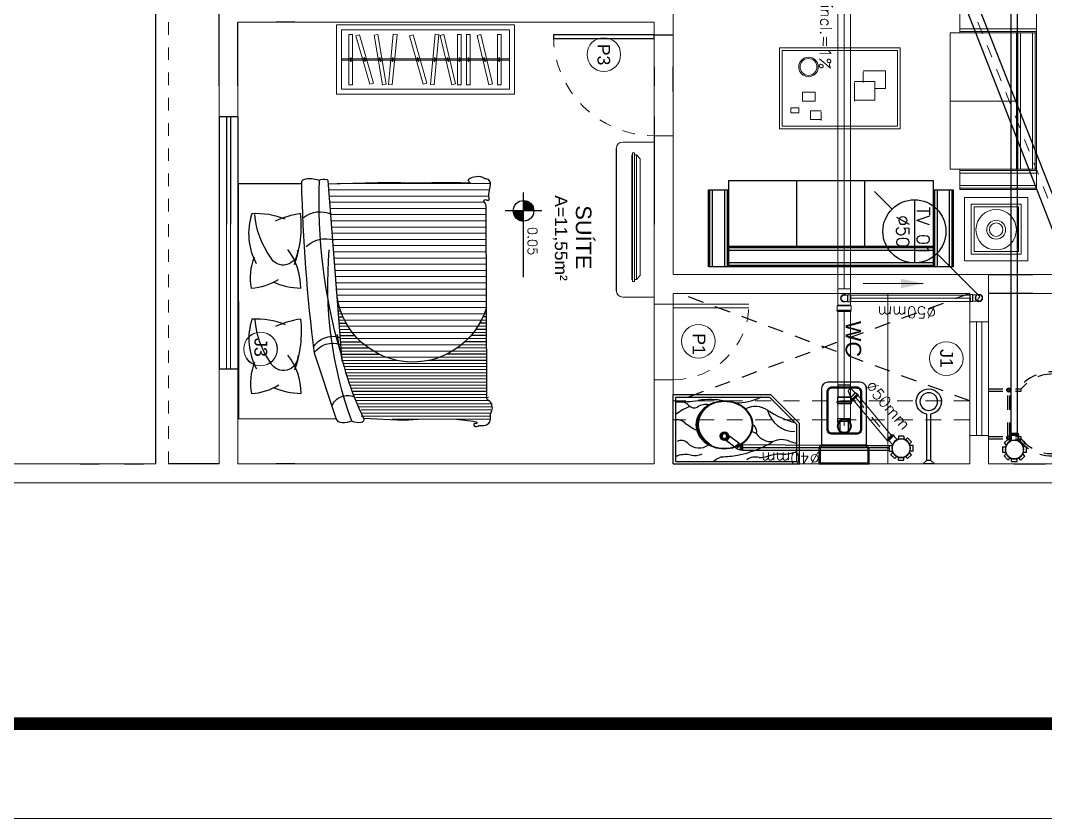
# Model space of a CAD drawing. Header units: millimetres. Extents: x 1345 to 2117, y 1214 to 1365.
# Drawn here: x 1943.8 to 1951.92, y 1251.49 to 1257.81 of the extents above; entities that cross this region are included whole.
import ezdxf
from ezdxf.enums import TextEntityAlignment as Align

# ---------------------------------------------------------------- set-up
doc = ezdxf.new("R2010")
doc.units = ezdxf.units.MM
doc.header["$LTSCALE"] = 0.5
doc.linetypes.add('HIDDEN', pattern=[0.375, 0.25, -0.125])
doc.linetypes.add('HIDDEN2', pattern=[0.1875, 0.125, -0.0625])
for name, color, linetype in [('02', 2, 'Continuous'), ('08', 8, 'Continuous'), ('ARCO', 7, 'HIDDEN2'), ('CONEXAO_ESGOTO', 7, 'Continuous'), ('DETALHE_CONEXAO_EG', 3, 'Continuous'), ('DIVERSOS', 4, 'Continuous'), ('ESQUADRIA', 3, 'Continuous'), ('ESQUADRIAS', 3, 'Continuous'), ('MOBIL-I', 251, 'Continuous'), ('parede', 2, 'Continuous'), ('PISO', 8, 'Continuous'), ('PORTAS', 3, 'Continuous'), ('proj', 8, 'HIDDEN'), ('TEXTO2', 3, 'Continuous'), ('TUBULAÇÃO_ESGOTO', 6, 'Continuous'), ('TXT_0', 7, 'Continuous'), ('TXT_1', 3, 'Continuous')]:
    doc.layers.add(name, color=color, linetype=linetype)
doc.styles.add('ADITIVOCAD', font='ROMANS.shx')
doc.styles.add('ROMANS', font='romans', dxfattribs={"height": 0.1})
doc.styles.add('SANSSERIF', font='sas_____.pfb', dxfattribs={"height": 1})
doc.styles.get("Standard").update_dxf_attribs({"font": 'arial.ttf'})

# ---------------------------------------------------------------- blocks, each defined once
blk = doc.blocks.new('ADC_PE_AB1')
blk.add_lwpolyline([(0, -0.03), (1, -0.03), (1, 0), (0, 0)], close=True)
at = {"flags": 8}
blk.add_attdef('$PORTA', text='', height=0.09, dxfattribs=at).set_placement((0.5, -0.1569), align=Align.MIDDLE)
blk = doc.blocks.new('ADC_CHUVEIRO')
for p, q in [((0, 0.045), (0, -0.045)), ((0.03, 0.015), (0, 0.045)), ((0.395, 0.015), (0.03, 0.015)), ((0.03, -0.015), (0.03, 0.015)), ((0, -0.045), (0.03, -0.015)), ((0.03, -0.015), (0.3953, -0.015))]:
    blk.add_line(p, q)
blk.add_circle((0.494, 0.0009), 0.07)
blk.add_arc((0.494, 0.0009), 0.1, 189.14559, 171.89103)
blk = doc.blocks.new('ADC_VASO_02')
blk.add_lwpolyline([(-0.175, 0.15), (-0.175, 0.6, -0.414214), (-0.125, 0.65), (0.125, 0.65, -0.414214), (0.175, 0.6), (0.175, 0.1496)], format="xyb")
for points in [[(0.1388, 0.2754, -0.414214), (0.0988, 0.2354), (-0.0948, 0.2354, -0.414214), (-0.1348, 0.2754), (-0.1348, 0.5704, -0.414214), (-0.0948, 0.6104), (0.0988, 0.6104, -0.414214), (0.1388, 0.5704)], [(0.1303, 0.2754, -0.414214), (0.0988, 0.2439), (-0.0948, 0.2439, -0.414214), (-0.1263, 0.2754), (-0.1263, 0.5704, -0.414214), (-0.0948, 0.6019), (0.0988, 0.6019, -0.414214), (0.1303, 0.5704)], [(-0.17, 0.15, 0.414214), (-0.2, 0.12), (-0.2, 0), (0.2, 0), (0.2, 0.12, 0.414214), (0.17, 0.15)], [(-0.17, 0.14, 0.414214), (-0.19, 0.12), (-0.19, 0.01), (0.19, 0.01), (0.19, 0.12, 0.414214), (0.17, 0.14)]]:
    blk.add_lwpolyline(points, format="xyb", close=True)
blk.add_lwpolyline([(0.0363, 0.2439), (0.0363, 0.3375), (-0.0344, 0.3375), (-0.0344, 0.2439)])
blk.add_arc((0.0009, 0.3215), 0.0388, 24.39508, 155.60492)
blk = doc.blocks.new('ADC_LAV_05')
for p, q in [((0, 0), (0, 0.55)), ((0, 0.55), (0.7704, 0.55)), ((0.02, 0.53), (0.7621, 0.53)), ((0.02, 0.02), (0.02, 0.53)), ((0.7621, 0.53), (0.98, 0.3123)), ((0.7704, 0.55), (1, 0.3206)), ((0.98, 0.02), (0.98, 0.3123)), ((1, 0), (1, 0.3206)), ((0, 0), (1, 0)), ((0.02, 0.02), (0.98, 0.02))]:
    blk.add_line(p, q)
for points in [[(0.4062, 0.1206, 0.083485), (0.4944, 0.1354, 0.090959), (0.566, 0.1759, 0.104004), (0.6157, 0.239, 0.115577), (0.6322, 0.3095, 0.115577), (0.6157, 0.38, 0.104004), (0.566, 0.443, 0.090959), (0.4944, 0.4835, 0.083485), (0.4062, 0.4983, 0.083485), (0.3179, 0.4835, 0.090959), (0.2463, 0.443, 0.104004), (0.1966, 0.38, 0.115577), (0.1801, 0.3095, 0.115577), (0.1966, 0.239, 0.104004), (0.2463, 0.1759, 0.090959), (0.3179, 0.1354, 0.083485)], [(0.4062, 0.1248, 0.083485), (0.493, 0.1394, 0.090959), (0.5633, 0.1791, 0.104004), (0.6119, 0.2408, 0.115577), (0.628, 0.3095, 0.115577), (0.6119, 0.3781, 0.104004), (0.5633, 0.4398, 0.090959), (0.493, 0.4795, 0.083485), (0.4062, 0.4941, 0.083485), (0.3193, 0.4795, 0.090959), (0.249, 0.4398, 0.104004), (0.2004, 0.3781, 0.115577), (0.1843, 0.3095, 0.115577), (0.2004, 0.2408, 0.104004), (0.249, 0.1791, 0.090959), (0.3193, 0.1394, 0.083485)]]:
    blk.add_lwpolyline(points, format="xyb", close=True)
for radius in [0.0339, 0.025]:
    blk.add_circle((0.4055, 0.2206), radius)
for centre, radius, start, end in [((0.0559, 1.3962), 0.9039, 267.72288, 278.96381), ((0.0552, 0.402), 0.0926, 41.34869, 101.81412), ((0.2875, -0.0718), 0.5823, 78.24015, 98.96381), ((0.4995, 0.9177), 0.4342, 269.32471, 295.89026), ((0.76, 0.3809), 0.1624, 113.36407, 115.89026), ((0.2201, 0.1636), 0.3026, 106.32429, 131.37916), ((0.1665, 0.4999), 0.0556, 221.34869, 297.43179), ((0.2605, 0.3465), 0.1245, 78.9955, 123.33328), ((0.6508, 0.2793), 0.1756, 56.19075, 116.29023), ((1.1381, 1.007), 0.7001, 236.19075, 255.53687), ((0.9639, 0.4778), 0.2217, 193.7216, 269.97147), ((0.0206, 0.2349), 0.1168, 49.93431, 90.27245), ((0.3586, 0.6369), 0.4085, 229.93431, 244.08525), ((0.6184, 0.1896), 0.0639, 49.26609, 86.83356), ((0.5983, 0.255), 0.0641, 344.58687, 58.11348), ((0.0641, 0.1144), 0.0713, 44.77019, 118.18426), ((0.2056, 0.2549), 0.1281, 224.77019, 306.35818), ((0.363, 0.8774), 0.8206, 280.19218, 301.41073), ((0.7799, 0.3241), 0.1475, 215.71748, 274.18945), ((0.8604, 0.032), 0.1609, 66.12599, 115.66265), ((0.9822, 0.3072), 0.1401, 246.12599, 269.11126), ((0.8722, 0.3475), 0.2696, 267.88345, 293.56148), ((-0.0155, 0.2328), 0.1744, 281.74996, 286.38434), ((0.0957, -0.1456), 0.22, 78.10287, 106.38434), ((0.1688, 0.2014), 0.1346, 258.10287, 296.19936), ((0.4585, -0.1421), 0.2131, 111.00148, 130.47295), ((0.3613, 0.8866), 0.83, 271.43209, 280.19218), ((0.6495, -0.0622), 0.1173, 74.30788, 124.9939), ((0.688, 0.2406), 0.19, 267.94741, 289.2677), ((0.8511, -0.2259), 0.3042, 87.88345, 109.2677)]:
    blk.add_arc(centre, radius, start, end)
for points in [[(0.2049, 0.3949), (0.2213, 0.3828), (0.2176, 0.4133), (0.2336, 0.4041)], [(0.2176, 0.4133), (0.2336, 0.4041), (0.231, 0.4287), (0.2403, 0.4137)], [(0.231, 0.4287), (0.2403, 0.4137), (0.2433, 0.4404), (0.2513, 0.4271)], [(0.2433, 0.4404), (0.2513, 0.4271), (0.2584, 0.4524), (0.2647, 0.4406)], [(0.2584, 0.4524), (0.2647, 0.4406), (0.2777, 0.465), (0.2797, 0.4531)], [(0.2777, 0.465), (0.2797, 0.4531), (0.2886, 0.471), (0.2899, 0.4611)], [(0.2886, 0.471), (0.2899, 0.4611), (0.3035, 0.4779), (0.2965, 0.4664)], [(0.3035, 0.4779), (0.2965, 0.4664), (0.3178, 0.4833), (0.3049, 0.4731)], [(0.1808, 0.324), (0.205, 0.3144), (0.1821, 0.3345), (0.2054, 0.3236)], [(0.1821, 0.3345), (0.2054, 0.3236), (0.1859, 0.352), (0.2075, 0.3406)], [(0.1859, 0.352), (0.2075, 0.3406), (0.19, 0.3646), (0.2108, 0.3551)], [(0.19, 0.3646), (0.2108, 0.3551), (0.1966, 0.38), (0.2152, 0.3688)], [(0.1966, 0.38), (0.2152, 0.3688), (0.2049, 0.3949), (0.2213, 0.3828)], [(0.1801, 0.311), (0.2052, 0.3059), (0.1808, 0.324), (0.205, 0.3144)], [(0.1806, 0.2975), (0.2057, 0.2976), (0.1801, 0.311), (0.2052, 0.3059)], [(0.1813, 0.2898), (0.2072, 0.2867), (0.1806, 0.2975), (0.2057, 0.2976)], [(0.1847, 0.2717), (0.2109, 0.2698), (0.1816, 0.2882), (0.2076, 0.2844)], [(0.1894, 0.2561), (0.2133, 0.2622), (0.1847, 0.2717), (0.2109, 0.2698)], [(0.1979, 0.2364), (0.216, 0.2547), (0.1894, 0.2561), (0.2133, 0.2622)], [(0.2064, 0.2215), (0.2209, 0.2436), (0.1979, 0.2364), (0.216, 0.2547)], [(0.2176, 0.2056), (0.222, 0.2413), (0.2064, 0.2215), (0.2209, 0.2436)], [(0.2303, 0.1909), (0.2314, 0.2247), (0.2176, 0.2056), (0.222, 0.2413)], [(0.2433, 0.1785), (0.2403, 0.2118), (0.2303, 0.1909), (0.2314, 0.2247)], [(0.2571, 0.1674), (0.2482, 0.202), (0.2433, 0.1785), (0.2403, 0.2118)], [(0.2632, 0.1631), (0.2567, 0.1927), (0.2571, 0.1674), (0.2482, 0.202)], [(0.2742, 0.156), (0.2627, 0.1868), (0.2632, 0.1631), (0.2567, 0.1927)], [(0.2851, 0.1498), (0.2729, 0.1778), (0.2742, 0.156), (0.2627, 0.1868)], [(0.2956, 0.1445), (0.2839, 0.1687), (0.2851, 0.1498), (0.2729, 0.1778)], [(0.3256, 0.1339), (0.2928, 0.1613), (0.2956, 0.1445), (0.2839, 0.1687)], [(0.2966, 0.144), (0.3256, 0.1339), (0.2964, 0.1441), (0.3254, 0.133)], [(0.2964, 0.1441), (0.3254, 0.133), (0.3256, 0.1339), (0.3279, 0.1322)]]:
    blk.add_solid(points)
blk = doc.blocks.new('ADC_G_ROUPA1')
at = {"lineweight": -2}
for p, q in [((2, 0.55), (0.5884, 0.55)), ((1.96, 0.51), (0.6284, 0.51)), ((1.96, 0.04), (1.96, 0.51)), ((2, 0), (2, 0.55)), ((0.6858, 0.475), (0.6858, 0.075)), ((0.6858, 0.475), (0.7158, 0.475)), ((0.7158, 0.475), (0.7158, 0.075)), ((0.7427, 0.4641), (0.7715, 0.4722)), ((0.7427, 0.4641), (0.8514, 0.0791)), ((0.7715, 0.4722), (0.8803, 0.0873)), ((0.8867, 0.4694), (0.9163, 0.4743)), ((0.8867, 0.4694), (0.9528, 0.0749)), ((0.9163, 0.4743), (0.9824, 0.0798)), ((1.0382, 0.4753), (1.0009, 0.077)), ((1.068, 0.4725), (1.0308, 0.0742)), ((1.0382, 0.4753), (1.068, 0.4725)), ((1.1662, 0.4641), (1.195, 0.4722)), ((1.1662, 0.4641), (1.2749, 0.0791)), ((1.195, 0.4722), (1.3038, 0.0873)), ((1.3701, 0.4753), (1.3328, 0.077)), ((1.3999, 0.4725), (1.3627, 0.0742)), ((1.3701, 0.4753), (1.3999, 0.4725)), ((1.4107, 0.4656), (1.4399, 0.4725)), ((1.4107, 0.4656), (1.5025, 0.0763)), ((1.4399, 0.4725), (1.5317, 0.0832)), ((1.5477, 0.475), (1.5477, 0.075)), ((1.5477, 0.475), (1.5777, 0.475)), ((1.5777, 0.475), (1.5777, 0.075)), ((1.619, 0.475), (1.619, 0.075)), ((1.619, 0.475), (1.649, 0.475)), ((1.649, 0.475), (1.649, 0.075)), ((1.7026, 0.4656), (1.7318, 0.4725)), ((1.7026, 0.4656), (1.7945, 0.0763)), ((1.7318, 0.4725), (1.8237, 0.0832)), ((1.8633, 0.475), (1.8633, 0.075)), ((1.8633, 0.475), (1.8933, 0.475)), ((1.8933, 0.475), (1.8933, 0.075)), ((0.6858, 0.28), (1.96, 0.28)), ((0.6858, 0.27), (1.96, 0.27)), ((0.6983, 0.26), (0.6983, 0.2899)), ((0.6983, 0.2899), (0.7033, 0.2899)), ((0.7033, 0.26), (0.6983, 0.26)), ((0.7033, 0.26), (0.7033, 0.2899)), ((0.805, 0.2893), (0.8098, 0.2907)), ((0.8131, 0.2606), (0.805, 0.2893)), ((0.818, 0.2619), (0.8098, 0.2907)), ((0.818, 0.2619), (0.8131, 0.2606)), ((0.9296, 0.2889), (0.9346, 0.2897)), ((0.9346, 0.2594), (0.9296, 0.2889)), ((0.9395, 0.2602), (0.9346, 0.2897)), ((0.9395, 0.2602), (0.9346, 0.2594)), ((1.0306, 0.2601), (1.0334, 0.2898)), ((1.0356, 0.2596), (1.0306, 0.2601)), ((1.0334, 0.2898), (1.0384, 0.2894)), ((1.0356, 0.2596), (1.0384, 0.2894)), ((1.2285, 0.2893), (1.2333, 0.2907)), ((1.2366, 0.2606), (1.2285, 0.2893)), ((1.2415, 0.2619), (1.2333, 0.2907)), ((1.2415, 0.2619), (1.2366, 0.2606)), ((1.3625, 0.2601), (1.3653, 0.2898)), ((1.3675, 0.2596), (1.3625, 0.2601)), ((1.3653, 0.2898), (1.3703, 0.2894)), ((1.3675, 0.2596), (1.3703, 0.2894)), ((1.4653, 0.2883), (1.4702, 0.2895)), ((1.4722, 0.2593), (1.4653, 0.2883)), ((1.4771, 0.2604), (1.4702, 0.2895)), ((1.4771, 0.2604), (1.4722, 0.2593)), ((1.5602, 0.26), (1.5602, 0.2899)), ((1.5602, 0.2899), (1.5652, 0.2899)), ((1.5652, 0.26), (1.5602, 0.26)), ((1.5652, 0.26), (1.5652, 0.2899)), ((1.6315, 0.26), (1.6315, 0.2899)), ((1.6315, 0.2899), (1.6365, 0.2899)), ((1.6365, 0.26), (1.6315, 0.26)), ((1.6365, 0.26), (1.6365, 0.2899)), ((1.7573, 0.2883), (1.7622, 0.2895)), ((1.7642, 0.2593), (1.7573, 0.2883)), ((1.769, 0.2604), (1.7622, 0.2895)), ((1.769, 0.2604), (1.7642, 0.2593)), ((1.8758, 0.26), (1.8758, 0.2899)), ((1.8758, 0.2899), (1.8808, 0.2899)), ((1.8808, 0.26), (1.8758, 0.26)), ((1.8808, 0.26), (1.8808, 0.2899)), ((0.8514, 0.0791), (0.8803, 0.0873)), ((1.2749, 0.0791), (1.3038, 0.0873)), ((1.5025, 0.0763), (1.5317, 0.0832)), ((1.7945, 0.0763), (1.8237, 0.0832)), ((0.5884, 0), (2, 0)), ((0.6284, 0.04), (1.96, 0.04)), ((0.6858, 0.075), (0.7158, 0.075)), ((0.9528, 0.0749), (0.9824, 0.0798)), ((1.0009, 0.077), (1.0308, 0.0742)), ((1.3328, 0.077), (1.3627, 0.0742)), ((1.5477, 0.075), (1.5777, 0.075)), ((1.619, 0.075), (1.649, 0.075)), ((1.8633, 0.075), (1.8933, 0.075))]:
    blk.add_line(p, q, dxfattribs=at)
at = {"linetype": 'ByBlock', "lineweight": -2}
for p, q in [((0.5884, 0), (0.5884, 0.55)), ((0.6284, 0.04), (0.6284, 0.51)), ((0.6858, 0.28), (0.6284, 0.28)), ((0.6858, 0.27), (0.6284, 0.27))]:
    blk.add_line(p, q, dxfattribs=at)
blk = doc.blocks.new('A2')
at = {"color": 8}
for p, q in [((0.695, -2), (0.695, -0.7429)), ((0.745, -2), (0.745, -0.7391)), ((0.795, -1.985), (0.795, -0.7352)), ((0.845, -2.0217), (0.845, -0.7314)), ((0.895, -2.027), (0.895, -0.7276)), ((-0.405, -2), (-0.405, -0.827)), ((-0.38, -1.0514), (-0.38, -0.827)), ((-0.355, -2), (-0.355, -0.8232)), ((-0.33, -0.9891), (-0.33, -0.8232)), ((-0.305, -2), (-0.305, -0.8194)), ((-0.28, -0.9404), (-0.28, -0.8194)), ((-0.255, -2), (-0.255, -0.8155)), ((-0.23, -0.9011), (-0.23, -0.8155)), ((-0.205, -2), (-0.205, -0.8117)), ((-0.18, -0.8694), (-0.18, -0.8117)), ((-0.155, -2), (-0.155, -0.8079)), ((-0.13, -0.8438), (-0.13, -0.8079)), ((-0.105, -2), (-0.105, -0.8041)), ((-0.08, -0.8236), (-0.08, -0.8041)), ((-0.055, -2), (-0.055, -0.8002)), ((-0.005, -2), (-0.005, -0.7964)), ((0.045, -2), (0.045, -0.7926)), ((0.095, -2), (0.095, -0.7888)), ((0.145, -2), (0.145, -0.7849)), ((0.195, -2), (0.195, -0.7811)), ((0.245, -2), (0.245, -0.7773)), ((0.295, -2), (0.295, -0.7735)), ((0.345, -2), (0.345, -0.7697)), ((0.395, -2), (0.395, -0.7658)), ((0.445, -2), (0.445, -0.762)), ((0.495, -2), (0.495, -0.7582)), ((0.545, -2), (0.545, -0.7544)), ((0.595, -2), (0.595, -0.7505)), ((0.645, -2), (0.645, -0.7467)), ((0.945, -2.0358), (0.945, -0.7964)), ((-0.705, -2), (-0.705, -0.9051)), ((-0.68, -2), (-0.68, -0.9051)), ((-0.655, -2), (-0.655, -0.8877)), ((-0.63, -2), (-0.63, -0.8877)), ((-0.605, -2), (-0.605, -0.8716)), ((-0.58, -2), (-0.58, -0.8716)), ((-0.555, -2), (-0.555, -0.8566)), ((-0.53, -2), (-0.53, -0.8566)), ((-0.505, -2), (-0.505, -0.8429)), ((-0.48, -1.283), (-0.48, -0.8429)), ((-0.455, -2), (-0.455, -0.8308)), ((-0.43, -1.1361), (-0.43, -0.8308)), ((-0.93, -2.0331), (-0.93, -0.988)), ((-0.905, -2.0331), (-0.905, -0.988)), ((-0.88, -2.0331), (-0.88, -0.988)), ((-0.855, -2.0453), (-0.855, -0.9652)), ((-0.83, -2.0453), (-0.83, -0.9652)), ((-0.805, -2.015), (-0.805, -0.9438)), ((-0.78, -2.015), (-0.78, -0.9438)), ((-0.755, -2), (-0.755, -0.9238)), ((-0.73, -2), (-0.73, -0.9238)), ((-0.955, -2.0331), (-0.955, -1.2363)), ((-0.48, -2), (-0.48, -1.5323)), ((-0.43, -2), (-0.43, -1.6792)), ((-0.38, -2), (-0.38, -1.7639)), ((-0.33, -2), (-0.33, -1.8261)), ((-0.28, -2), (-0.28, -1.8749)), ((-0.23, -2), (-0.23, -1.9142)), ((-0.18, -2), (-0.18, -1.9459)), ((-0.13, -2), (-0.13, -1.9715)), ((-0.08, -2), (-0.08, -1.9917))]:
    blk.add_line(p, q, dxfattribs=at)
blk.add_lwpolyline([(-0.95, -0.7864), (-0.95, 0), (0.95, 0), (0.95, -0.5116)])
for points in [[(-0.1887, -0.3771, 0.115099), (-0.1437, -0.1071, 0.202892), (-0.5437, -0.1421, 4.019894)], [(0.6613, -0.3771, 0.115099), (0.7063, -0.1071, 0.202892), (0.3063, -0.1421, 4.019894)], [(-0.4937, -0.1271, 0.14715), (-0.7437, -0.1021, 0.124017), (-0.6737, -0.3221, 8.542003)], [(0.3563, -0.1271, 0.14715), (0.1063, -0.1021, 0.124017), (0.1763, -0.3221, 8.542003)], [(-0.6937, -0.2771, 0.09902), (-0.7437, -0.5021, 0.169064), (-0.4337, -0.3971, -0.343387)], [(-0.5537, -0.4521, 0.112206), (-0.1437, -0.5021, 0.070755), (-0.2037, -0.2971, -1.551943)], [(0.1563, -0.2771, 0.09902), (0.1063, -0.5021, 0.169064), (0.4163, -0.3971, -0.343387)], [(0.2963, -0.4521, 0.112206), (0.7063, -0.5021, 0.070755), (0.6463, -0.2971, -1.551943)], [(-0.2692, -0.7939, 0.075988), (-0.9427, -1.0061, -0.502824), (-0.9784, -0.9878, -0.142549), (-0.9692, -0.9109, -0.066811), (-0.981, -0.8335, -0.328343), (-0.9467, -0.7851), (-0.4192, -0.6109, -0.025749), (0.9573, -0.5114, -0.334099), (0.9818, -0.5287, -0.185174), (0.975, -0.6509, -0.187316), (0.982, -0.7142, -0.311124), (0.9734, -0.7216), (-0.4842, -0.8331)], [(-0.9427, -1.0061), (-0.96, -1.33), (-0.95, -1.485), (-0.955, -1.755), (-0.97, -1.89), (-0.975, -1.915, -1.132782), (-0.99, -1.91, 0.98261), (-1.01, -1.9, 0.32203), (-1.005, -1.935), (-1.005, -1.975, 0.439902), (-0.945, -2.03, -0.126697), (-0.885, -2.04, 0.376451), (-0.805, -2.015, -0.344872), (-0.765, -2), (0.755, -2, 0.181335), (0.795, -1.985, -0.809524), (0.815, -2, 0.220339), (0.815, -2.025), (0.86, -2.02), (0.935, -2.035, 0.501823), (0.985, -1.99, 0.315909), (0.975, -1.855, 0.473766), (0.97, -1.855, -0.12128), (0.95, -1.87), (0.955, -1.72), (0.95, -1.4), (0.955, -1.225), (0.9441, -0.7247)]]:
    blk.add_lwpolyline(points, format="xyb")
for points in [[(-0.4387, -0.4771, -0.804152), (-0.4937, -0.2571, -0.132344), (-0.1487, -0.1321, -0.042249)], [(0.4113, -0.4771, -0.804152), (0.3563, -0.2571, -0.132344), (0.7013, -0.1321, -0.042249)], [(0.4402, -0.5463, -0.26737), (0.4937, -0.7722, -7.474594)], [(0.6742, -0.5256, -0.289881), (0.7012, -0.7503, 10.034941)], [(-0.4161, -0.8227, -0.081114), (0.9793, -0.655, -24.776446)], [(-0.414, -0.61, -0.337543), (-0.3491, -0.8188, -6.119059)], [(-0.3702, -0.6025, -0.348871), (-0.2917, -0.8128, -6.119059)], [(-0.9692, -0.9109, -0.10864), (0.4143, -0.7327, -11.759975)], [(-0.8449, -0.7515, -0.424879), (-0.772, -0.9305, 6.281867)], [(-0.055, -2, -0.838761), (0.095, -0.7888, -0.295511)]]:
    blk.add_lwpolyline(points, format="xyb", dxfattribs=at)
blk = doc.blocks.new('Adc_nivelpl')
h = blk.add_hatch()
h.set_pattern_fill('_U', color=256, scale=0.005, angle=45, style=0, double=1)
h.set_pattern_definition([(45, (-5.8772514, -3.5161936), (-0.003535534, 0.003535534), []), (135, (-5.8772514, -3.5161936), (-0.003535534, -0.003535534), [])])
h.paths.add_polyline_path([(0.195, -0.087, 0.414214), (0.087, -0.195), (0.195, -0.195)])
h.paths.add_polyline_path([(0.195, -0.195), (0.195, -0.304, 0.414214), (0.304, -0.195)])
for p, q in [((0.195, 0), (0.195, -0.391)), ((0.896, -0.195), (0, -0.195))]:
    blk.add_line(p, q)
blk.add_circle((0.195, -0.195), 0.109)
at = {"flags": 8}
blk.add_attdef('NIVEL', (0.364, -0.15), '', height=0.1, dxfattribs=at)
blk = doc.blocks.new('ESCADA')
at = {"layer": '08', "linetype": 'HIDDEN'}
for p, q in [((-0.22, 0.91), (-0.22, 0.6222)), ((-0.2, 0.91), (-0.2, 0.6222)), ((0.2, 0.91), (0.2, 0.6222)), ((0.22, 0.91), (0.22, 0.6222)), ((-0.2, 0.7422), (0.2, 0.7422)), ((-0.2, 0.7222), (0.2, 0.7222)), ((-0.22, 0.6222), (-0.2, 0.6222)), ((0.2, 0.6222), (0.22, 0.6222))]:
    blk.add_line(p, q, dxfattribs=at)
for points in [[(-0.21, 0.7222, 1), (-0.21, 0.7422, 1)], [(0.21, 0.7222, -1), (0.21, 0.7422, -1)]]:
    blk.add_lwpolyline(points, format="xyb", close=True, dxfattribs=at)
for centre in [(-0.21, 0.7322), (0.21, 0.7322)]:
    blk.add_circle(centre, 0.0175, dxfattribs=at)
for radius, start, end in [(0.37, 126.48374, 53.51626), (0.35, 128.9448, 51.0552)]:
    blk.add_arc((0, 0.35), radius, start, end, dxfattribs=at)
blk = doc.blocks.new('s1')
for p, q in [((0.7674, 1.4896), (0.7674, 2.0988)), ((0.7674, 2.0988), (2.7072, 2.0988)), ((0.9277, 1.4148), (0.9277, 2.0988)), ((2.5469, 2.0988), (2.5469, 1.4148)), ((2.7072, 2.0988), (2.7072, 1.4896)), ((0.9277, 1.9385), (2.5469, 1.9385)), ((1.4675, 1.9385), (1.4675, 1.4148)), ((2.0072, 1.9385), (2.0072, 1.4148)), ((0.9277, 1.4896), (0.7674, 1.4896)), ((2.7072, 1.4896), (2.5469, 1.4896)), ((2.5469, 1.4148), (0.9277, 1.4148))]:
    blk.add_line(p, q)
at = {"layer": 'PISO'}
for p, q in [((0.7781, 1.4896), (0.7781, 2.0988)), ((0.7995, 1.4896), (0.7995, 2.0988)), ((0.8957, 1.4896), (0.8957, 2.0988)), ((0.9171, 1.4896), (0.9171, 2.0988)), ((0.9277, 2.0881), (2.5469, 2.0881)), ((0.9277, 2.0667), (2.5469, 2.0667)), ((2.5576, 2.0988), (2.5576, 1.4896)), ((2.579, 2.0988), (2.579, 1.4896)), ((2.6752, 2.0988), (2.6752, 1.4896)), ((2.6965, 2.0988), (2.6965, 1.4896)), ((0.9277, 1.9705), (2.5469, 1.9705)), ((0.9277, 1.9492), (2.5469, 1.9492))]:
    blk.add_line(p, q, dxfattribs=at)
blk = doc.blocks.new('Ads_egD_90j100-s')
for p, q in [((0.0267, 0.0498), (0.0588, 0.0498)), ((0.0588, -0.0498), (0.0588, 0.0498)), ((0.0267, -0.0498), (0.0588, -0.0498))]:
    blk.add_line(p, q)
for radius in [0.0565, 0.05]:
    blk.add_circle((0, 0), radius)
blk = doc.blocks.new('Ads_egD_cxs150x150x50-p')
for p, q in [((-0.0825, 0.0514), (-0.0514, 0.0825)), ((-0.0514, 0.0825), (-0.0343, 0.0655)), ((-0.022, 0.0947), (-0.022, 0.0706)), ((-0.022, 0.0947), (0.022, 0.0947)), ((0.022, 0.0947), (0.022, 0.0706)), ((0.0514, 0.0825), (0.0343, 0.0655)), ((0.0514, 0.0825), (0.0825, 0.0514)), ((-0.0947, 0.022), (-0.0706, 0.022)), ((-0.0947, -0.022), (-0.0947, 0.022)), ((-0.0825, 0.0514), (-0.0655, 0.0343)), ((0.0825, 0.0514), (0.0655, 0.0343)), ((0.1124, 0.0268), (0.069, 0.0268)), ((0.1124, 0.0287), (0.1124, -0.0287)), ((0.1175, 0.0312), (0.1148, 0.0312)), ((0.12, 0.0287), (0.12, -0.0287)), ((0.1269, 0.0268), (0.12, 0.0268)), ((0.1269, 0.0268), (0.1269, -0.0268)), ((-0.0947, -0.022), (-0.0706, -0.022)), ((-0.0825, -0.0514), (-0.0655, -0.0343)), ((-0.0514, -0.0825), (-0.0825, -0.0514)), ((-0.0514, -0.0825), (-0.0343, -0.0655)), ((-0.022, -0.0947), (-0.022, -0.0706)), ((0.022, -0.0947), (0.022, -0.0706)), ((0.0514, -0.0825), (0.0343, -0.0655)), ((0.0825, -0.0514), (0.0514, -0.0825)), ((0.0825, -0.0514), (0.0655, -0.0343)), ((0.1124, -0.0268), (0.069, -0.0268)), ((0.1175, -0.0312), (0.1148, -0.0312)), ((0.1269, -0.0268), (0.12, -0.0268)), ((0.022, -0.0947), (-0.022, -0.0947))]:
    blk.add_line(p, q)
for radius in [0.074, 0.072]:
    blk.add_circle((0, 0), radius)
for centre, start, end in [((0.1148, 0.0287), 90, 180), ((0.1175, 0.0287), 360, 90), ((0.1148, -0.0287), 180, 270), ((0.1175, -0.0287), 270, 0)]:
    blk.add_arc(centre, 0.00245, start, end)
blk = doc.blocks.new('Ads_egD_js100x50-p')
for p, q in [((0.0823, 0.0498), (-0.0125, 0.0498)), ((-0.0125, 0.0498), (-0.0125, -0.0498)), ((0.087, 0.0535), (0.0823, 0.0498)), ((0.0823, 0.0498), (0.0823, -0.05)), ((0.087, 0.0535), (0.087, -0.0517)), ((0.087, 0.0535), (0.1174, 0.0535)), ((0.1174, 0.0532), (0.1174, -0.0532)), ((0.1207, 0.0565), (0.1266, 0.0565)), ((0.1298, 0.0535), (0.1361, 0.0535)), ((0.1298, 0.0532), (0.1298, -0.0532)), ((0.1361, 0.0535), (0.1361, -0.0535)), ((0.0147, -0.0498), (-0.0125, -0.0498)), ((0.0147, -0.0498), (0.0279, -0.0365)), ((0.0511, -0.0862), (0.0147, -0.0498)), ((0.0937, -0.0541), (0.038, -0.0342)), ((0.0859, -0.0513), (0.0511, -0.0862)), ((0.0887, -0.0523), (0.0515, -0.0895)), ((0.0626, -0.1008), (0.1008, -0.0626)), ((0.068, -0.1062), (0.1062, -0.068)), ((0.0712, -0.1092), (0.1092, -0.0712)), ((0.1007, -0.0627), (0.0939, -0.056)), ((0.095, -0.0535), (0.1174, -0.0535)), ((0.1062, -0.0649), (0.1039, -0.0626)), ((0.1092, -0.0712), (0.1061, -0.0681)), ((0.1207, -0.0565), (0.1266, -0.0565)), ((0.1298, -0.0535), (0.1361, -0.0535)), ((0.0511, -0.0862), (0.0515, -0.0895)), ((0.0627, -0.1007), (0.0515, -0.0895)), ((0.0649, -0.1062), (0.0626, -0.1039)), ((0.0712, -0.1092), (0.0681, -0.1061))]:
    blk.add_line(p, q)
for centre, radius, start, end in [((0.1207, 0.0532), 0.00327, 90, 180), ((0.1266, 0.0532), 0.00327, 360, 90), ((0.0348, -0.0433), 0.00967, 70.34193, 135.13648), ((0.095, -0.0549), 0.00147, 90, 225), ((0.1023, -0.0641), 0.00219, 45, 135), ((0.1046, -0.0664), 0.00219, 315, 45), ((0.1207, -0.0532), 0.00327, 180, 270), ((0.1266, -0.0532), 0.00327, 270, 0), ((0.0641, -0.1023), 0.00219, 135, 225), ((0.0664, -0.1046), 0.00219, 225, 315)]:
    blk.add_arc(centre, radius, start, end)
blk = doc.blocks.new('Adh_Afn')
blk.add_line((-0.25, 0), (0.25, 0))
blk.add_circle((0, 0), 0.25)
at = {"flags": 8}
for tag, p in [('$AF', (0, 0.0703)), ('$DIAM', (0, -0.0909))]:
    blk.add_attdef(tag, text='', height=0.1, dxfattribs=at).set_placement(p, align=Align.MIDDLE)
blk = doc.blocks.new('Ads_egD_45j40-p')
for p, q in [((-0.0321, -0.0005), (-0.0302, 0.0001)), ((-0.0302, 0.0001), (-0.0214, 0.0088)), ((0.0001, -0.0302), (-0.0302, 0.0001)), ((0.0088, -0.0214), (-0.0214, 0.0088)), ((-0.0214, 0.0088), (-0.0197, 0.0088)), ((-0.0197, 0.0088), (0.0077, -0.0185)), ((0.0088, 0.0214), (0.0077, 0.0202)), ((0.0077, -0.0185), (0.0077, 0.0202)), ((0.0216, 0.0214), (0.0088, 0.0214)), ((0.0088, 0.0214), (0.0088, -0.0214)), ((0.023, 0.0223), (0.0216, 0.0214)), ((0.0216, 0.0214), (0.0216, -0.0214)), ((0.0269, 0.0223), (0.023, 0.0223)), ((0.023, 0.0223), (0.023, -0.0223)), ((0.0269, -0.0223), (0.0269, 0.0223)), ((-0.0349, -0.0033), (-0.0321, -0.0005)), ((-0.0033, -0.0349), (-0.0349, -0.0033)), ((-0.0005, -0.0321), (-0.0321, -0.0005)), ((-0.0033, -0.0349), (-0.0005, -0.0321)), ((-0.0005, -0.0321), (0.0001, -0.0302)), ((0.0001, -0.0302), (0.0088, -0.0214)), ((0.0077, -0.0185), (0.0088, -0.0214)), ((0.0216, -0.0214), (0.0088, -0.0214)), ((0.023, -0.0223), (0.0216, -0.0214)), ((0.0269, -0.0223), (0.023, -0.0223))]:
    blk.add_line(p, q)
blk.add_arc((0.0151, -0.0364), 0.0572, 97.41677, 127.58323)
blk = doc.blocks.new('Ads_egD_90j40-s')
for p, q in [((0.0096, 0.0202), (0.0174, 0.0202)), ((0.0191, 0.0214), (0.0174, 0.0202)), ((0.0174, 0.0202), (0.0174, 0.014)), ((0.0191, 0.0124), (0.0191, 0.0214)), ((0.0323, 0.0214), (0.0191, 0.0214)), ((0.0343, 0.0223), (0.0323, 0.0214)), ((0.0323, 0.0214), (0.0323, -0.0214)), ((0.0382, 0.0223), (0.0343, 0.0223)), ((0.0343, 0.0223), (0.0343, -0.0223)), ((0.0382, 0.0223), (0.0382, -0.0223)), ((0.0096, -0.0202), (0.0174, -0.0202)), ((0.0174, -0.0202), (0.0174, -0.014)), ((0.0191, -0.0214), (0.0174, -0.0202)), ((0.0191, -0.0124), (0.0191, -0.0214)), ((0.0323, -0.0214), (0.0191, -0.0214)), ((0.0343, -0.0223), (0.0323, -0.0214)), ((0.0382, -0.0223), (0.0343, -0.0223))]:
    blk.add_line(p, q)
for radius in [0.0223, 0.0184]:
    blk.add_circle((0, 0), radius)

msp = doc.modelspace()

# ---------------------------------------------------------------- linework, layer by layer
at = {"color": 6, "linetype": 'ByBlock'}
for p, q in [((1951.652, 1254.5415), (1951.652, 1260.1808)), ((1951.702, 1254.5415), (1951.702, 1260.1808)), ((1950.4673, 1260.032), (1952.3953, 1255.0829)), ((1950.5611, 1260.032), (1952.5094, 1255.0829)), ((1949.4609, 1254.4346), (1949.3966, 1254.4807)), ((1949.4925, 1254.4662), (1949.4222, 1254.5174)), ((1949.5227, 1254.4538), (1950.5365, 1254.4469)), ((1950.5365, 1254.4469), (1950.6847, 1254.4469)), ((1949.5227, 1254.4314), (1950.5365, 1254.4314)), ((1949.5227, 1254.4091), (1950.5365, 1254.4091)), ((1950.5365, 1254.4314), (1950.6847, 1254.4314)), ((1950.5365, 1254.4091), (1950.6847, 1254.4091))]:
    msp.add_line(p, q, dxfattribs=at)
at = {"color": 8, "linetype": 'ByBlock'}
for p, q in [((1944.8726, 1254.3003), (1944.8726, 1257.9503)), ((1945.3726, 1257.2953), (1945.3726, 1257.9503)), ((1945.5226, 1257.2953), (1945.5226, 1257.8003)), ((1945.9726, 1257.8003), (1945.8226, 1257.8003)), ((1948.8226, 1257.7003), (1948.9726, 1257.7003)), ((1948.8226, 1257.4453), (1948.8226, 1257.2953)), ((1948.9726, 1257.2503), (1948.9726, 1257.4453)), ((1945.5226, 1257.0503), (1945.3726, 1257.0503)), ((1945.3726, 1257.0503), (1945.3726, 1255.0503)), ((1945.4326, 1257.0503), (1945.4326, 1256.9703)), ((1945.4626, 1257.0503), (1945.4626, 1256.9703)), ((1945.5226, 1257.0503), (1945.5226, 1255.0503)), ((1948.8226, 1257.0503), (1948.8226, 1257.0003)), ((1945.4326, 1256.9703), (1945.4326, 1256.2003)), ((1945.4626, 1256.9703), (1945.4626, 1256.2003)), ((1948.8226, 1257.0003), (1948.8226, 1256.9703)), ((1948.8226, 1256.9703), (1948.8226, 1256.2003)), ((1948.5226, 1255.6726), (1948.5226, 1256.8003)), ((1951.4726, 1255.8003), (1951.8226, 1255.8003)), ((1951.8226, 1255.6503), (1951.4726, 1255.6503)), ((1945.5226, 1255.0503), (1945.3726, 1255.0503)), ((1944.2726, 1254.3003), (1944.4226, 1254.3003)), ((1944.6226, 1254.3003), (1944.7726, 1254.3003)), ((1945.3726, 1254.3003), (1944.9726, 1254.3003)), ((1945.9726, 1254.3003), (1945.8226, 1254.3003)), ((1951.6726, 1254.3003), (1951.8226, 1254.3003)), ((1951.8226, 1254.3003), (1951.9226, 1254.3003))]:
    msp.add_line(p, q, dxfattribs=at)
at = {"color": 252, "linetype": 'HIDDEN', "true_color": 0x939598}
for p, q in [((1951.3226, 1255.6503), (1948.9926, 1254.7934)), ((1951.3226, 1254.8003), (1949.0226, 1255.6503))]:
    msp.add_line(p, q, dxfattribs=at)
at = {"color": 8, "lineweight": 18}
for p, q in [((1949.5726, 1255.5672), (1948.9726, 1255.5672)), ((1948.9726, 1255.5672), (1948.9726, 1255.5372)), ((1948.9726, 1255.5372), (1949.5726, 1255.5372))]:
    msp.add_line(p, q, dxfattribs=at)
at = {"layer": '02', "color": 8, "lineweight": 18}
msp.add_line((1952.9726, 1254.3003), (1951.9226, 1254.3003), dxfattribs=at)
at = {"layer": '02', "lineweight": 18}
msp.add_lwpolyline([(1932.0462, 1251.492), (1993.2462, 1251.492), (1993.2462, 1296.042), (1932.0462, 1296.042)], close=True, dxfattribs=at)
at = {"layer": '02', "lineweight": 18, "const_width": 0.1}
msp.add_lwpolyline([(1932.7962, 1252.242), (1992.4962, 1252.242), (1992.4962, 1295.292), (1932.7962, 1295.292)], close=True, dxfattribs=at)
at = {"layer": 'ARCO', "color": 8, "lineweight": 18}
msp.add_line((1944.9726, 1254.3003), (1944.9726, 1257.9503), dxfattribs=at)
for centre, radius, start, end in [((1948.8226, 1257.7003), 0.8, 180, 270), ((1948.9726, 1255.5672), 0.6, 270, 0)]:
    msp.add_arc(centre, radius, start, end, dxfattribs=at)
at = {"layer": 'CONEXAO_ESGOTO', "lineweight": 18}
msp.add_line((1950.4785, 1255.7298), (1950.953, 1255.7294), dxfattribs=at)
msp.add_solid([(1950.953, 1255.7294), (1950.777, 1255.7671), (1950.777, 1255.692)], dxfattribs=at)
at = {"layer": 'DETALHE_CONEXAO_EG', "lineweight": 18}
for p, q in [((1950.2782, 1255.688), (1950.2781, 1255.5579)), ((1950.3288, 1255.688), (1950.2782, 1255.688)), ((1950.3288, 1255.688), (1950.3778, 1255.688)), ((1950.3778, 1255.688), (1950.3781, 1255.5579)), ((1950.3552, 1255.6379), (1950.3281, 1255.6379)), ((1950.3281, 1255.5879), (1950.3552, 1255.5879)), ((1950.3552, 1255.6379), (1950.3577, 1255.6404)), ((1950.3552, 1255.5879), (1950.3552, 1255.6379)), ((1950.3552, 1255.5879), (1950.3577, 1255.5854)), ((1950.3577, 1255.6404), (1950.3577, 1255.5854)), ((1950.3752, 1255.6404), (1950.3577, 1255.6404)), ((1950.3752, 1255.5854), (1950.3577, 1255.5854)), ((1950.3752, 1255.6429), (1950.3752, 1255.6404)), ((1950.3752, 1255.6404), (1950.3752, 1255.5854)), ((1950.3752, 1255.5829), (1950.3752, 1255.5854)), ((1950.3777, 1255.5829), (1950.3752, 1255.5829)), ((1950.3777, 1255.6404), (1950.3777, 1255.6429)), ((1950.3777, 1255.6404), (1950.3777, 1255.5854)), ((1950.3802, 1255.6404), (1950.3777, 1255.6404)), ((1950.3777, 1255.5854), (1950.3777, 1255.5829)), ((1950.3802, 1255.5854), (1950.3777, 1255.5854)), ((1950.3802, 1255.5854), (1950.3777, 1255.5854)), ((1950.3802, 1255.6404), (1950.3802, 1255.5854)), ((1950.3802, 1255.6379), (1950.3802, 1255.5879)), ((1951.3225, 1255.6432), (1951.325, 1255.6432)), ((1951.3225, 1255.6432), (1951.325, 1255.6432)), ((1951.3226, 1255.5882), (1951.3251, 1255.5882)), ((1951.325, 1255.6457), (1951.3275, 1255.6457)), ((1951.325, 1255.6432), (1951.325, 1255.6457)), ((1951.3251, 1255.5882), (1951.325, 1255.6432)), ((1951.3251, 1255.5882), (1951.3251, 1255.5857)), ((1951.3251, 1255.5857), (1951.3276, 1255.5857)), ((1951.3275, 1255.6457), (1951.3275, 1255.6432)), ((1951.3276, 1255.5882), (1951.3275, 1255.6432)), ((1951.3275, 1255.6432), (1951.345, 1255.6432)), ((1951.3276, 1255.5857), (1951.3276, 1255.5882)), ((1951.3276, 1255.5882), (1951.3451, 1255.5882)), ((1951.3451, 1255.5882), (1951.345, 1255.6432)), ((1951.3475, 1255.6407), (1951.345, 1255.6432)), ((1951.3475, 1255.5907), (1951.3451, 1255.5882)), ((1951.3475, 1255.6407), (1951.3786, 1255.6408)), ((1951.3475, 1255.6407), (1951.3475, 1255.5907)), ((1951.3475, 1255.5907), (1951.3787, 1255.5908)), ((1950.2681, 1255.5129), (1950.2681, 1255.5179)), ((1950.2681, 1255.5179), (1950.2731, 1255.5179)), ((1950.2731, 1255.5129), (1950.2681, 1255.5129)), ((1950.2781, 1255.5579), (1950.2731, 1255.5529)), ((1950.3831, 1255.5529), (1950.2731, 1255.5529)), ((1950.2731, 1255.5179), (1950.2731, 1255.5529)), ((1950.3831, 1255.5179), (1950.2731, 1255.5179)), ((1950.3831, 1255.5129), (1950.2731, 1255.5129)), ((1950.3831, 1255.5079), (1950.2731, 1255.5079)), ((1950.3781, 1255.5579), (1950.2781, 1255.5579)), ((1950.3781, 1255.5579), (1950.3831, 1255.5529)), ((1950.3831, 1255.5179), (1950.3831, 1255.5529))]:
    msp.add_line(p, q, dxfattribs=at)
for radius in [0.03, 0.0275]:
    msp.add_circle((1951.3952, 1255.6158), radius, dxfattribs=at)
for centre, radius, start, end in [((1950.3281, 1255.6129), 0.03, 56.44269, 303.55731), ((1950.3281, 1255.6129), 0.0275, 65.38002, 294.61998), ((1950.3281, 1255.6129), 0.025, 90, 270), ((1951.3952, 1255.6158), 0.025, 90.10011, 270.0961), ((1951.4007, 1255.6033), 0.0137, 114.12556, 246.07319), ((1951.3896, 1255.6283), 0.0137, 294.12556, 66.07319), ((1951.3952, 1255.6158), 0.025, 270.10138, 90.09737)]:
    msp.add_arc(centre, radius, start, end, dxfattribs=at)
at = {"layer": 'DIVERSOS', "lineweight": 18}
for p, q in [((1950.5692, 1256.458), (1950.7075, 1256.3197)), ((1951.399, 1255.6282), (1951.0611, 1255.9661))]:
    msp.add_line(p, q, dxfattribs=at)
at = {"layer": 'DIVERSOS', "color": 8, "lineweight": 18}
for p, q in [((1951.3226, 1255.4253), (1951.3226, 1254.5253)), ((1951.4726, 1254.5253), (1951.4726, 1255.4253)), ((1951.4726, 1255.4253), (1951.4726, 1254.5253))]:
    msp.add_line(p, q, dxfattribs=at)
at = {"layer": 'ESQUADRIA', "color": 8, "lineweight": 18}
for p, q in [((1951.3776, 1254.5253), (1951.3776, 1255.4253)), ((1951.4176, 1254.5253), (1951.4176, 1255.4253))]:
    msp.add_line(p, q, dxfattribs=at)
at = {"layer": 'ESQUADRIAS', "color": 8, "lineweight": 18}
for points in [[(1948.8226, 1257.7503), (1948.8226, 1257.7003), (1948.9726, 1257.7003)], [(1948.8226, 1256.8503), (1948.8226, 1256.9003), (1948.9726, 1256.9003), (1948.9726, 1256.8503)], [(1948.9726, 1255.6172), (1948.9726, 1255.5672), (1948.8226, 1255.5672), (1948.8226, 1255.6172)], [(1948.9726, 1254.9172), (1948.9726, 1254.9672), (1948.8226, 1254.9672), (1948.8226, 1254.9172)]]:
    msp.add_lwpolyline(points, dxfattribs=at)
at = {"layer": 'MOBIL-I', "lineweight": 18}
for p, q in [((1951.2435, 1257.875), (1951.2435, 1257.7147)), ((1951.8527, 1256.4749), (1951.8527, 1257.875)), ((1951.8527, 1257.7147), (1951.1687, 1257.7147)), ((1951.1687, 1257.7147), (1951.1687, 1256.6353)), ((1951.8527, 1257.7468), (1951.2435, 1257.7468)), ((1951.8527, 1257.7254), (1951.2435, 1257.7254)), ((1951.6924, 1256.6353), (1951.6924, 1257.7147)), ((1951.7031, 1256.6353), (1951.7031, 1257.7147)), ((1951.7245, 1256.6353), (1951.7245, 1257.7147)), ((1951.8207, 1256.6353), (1951.8207, 1257.7147)), ((1951.842, 1256.6353), (1951.842, 1257.7147)), ((1949.8142, 1257.5958), (1950.7717, 1257.5958)), ((1949.8142, 1257.5958), (1949.8142, 1256.9546)), ((1949.8356, 1257.5745), (1949.8356, 1256.976)), ((1949.8356, 1257.5745), (1950.7503, 1257.5745)), ((1950.7503, 1256.976), (1950.7503, 1257.5745)), ((1950.7717, 1256.9546), (1950.7717, 1257.5958)), ((1950.4778, 1257.4143), (1950.6557, 1257.4143)), ((1950.4778, 1257.3215), (1950.4778, 1257.4065)), ((1950.6557, 1257.4143), (1950.6557, 1257.2752)), ((1950.4082, 1257.3293), (1950.5706, 1257.3293)), ((1950.4082, 1257.1746), (1950.4082, 1257.3215)), ((1950.5706, 1257.3293), (1950.5706, 1257.1825)), ((1949.9983, 1257.1747), (1949.9983, 1257.2443)), ((1949.9983, 1257.2443), (1950.0988, 1257.2443)), ((1950.0988, 1257.2443), (1950.0988, 1257.1747)), ((1950.6557, 1257.2752), (1950.5706, 1257.2752)), ((1950.0988, 1257.1747), (1949.9983, 1257.1747)), ((1950.5706, 1257.1825), (1950.4082, 1257.1825)), ((1951.6924, 1257.175), (1951.1687, 1257.175)), ((1949.9055, 1257.1206), (1949.9674, 1257.1206)), ((1949.9055, 1257.082), (1949.9055, 1257.1206)), ((1949.9674, 1257.082), (1949.9055, 1257.082)), ((1949.9674, 1257.1206), (1949.9674, 1257.082)), ((1950.0602, 1257.0974), (1950.1453, 1257.0974)), ((1950.0602, 1257.0279), (1950.0602, 1257.0974)), ((1950.1453, 1257.0896), (1950.1453, 1257.02)), ((1949.8356, 1256.976), (1950.7503, 1256.976)), ((1950.1453, 1257.0279), (1950.0602, 1257.0279)), ((1949.8142, 1256.9546), (1950.7717, 1256.9546)), ((1948.5726, 1256.8503), (1948.8226, 1256.8503)), ((1951.1687, 1256.6353), (1951.8527, 1256.6353)), ((1951.2435, 1256.6353), (1951.2435, 1256.4749)), ((1951.2435, 1256.6246), (1951.8527, 1256.6246)), ((1951.2435, 1256.6032), (1951.8527, 1256.6032)), ((1951.2435, 1256.507), (1951.8527, 1256.507)), ((1951.2435, 1256.4856), (1951.8527, 1256.4856)), ((1951.2435, 1256.4749), (1951.8527, 1256.4749)), ((1948.5726, 1255.6226), (1948.8226, 1255.6226))]:
    msp.add_line(p, q, dxfattribs=at)
for points in [[(1948.6502, 1256.749), (1948.6451, 1256.749), (1948.6451, 1255.7616), (1948.6502, 1255.7616)], [(1948.6654, 1256.7643), (1948.6502, 1256.7643), (1948.6502, 1255.7464), (1948.6654, 1255.7464)], [(1948.6807, 1256.749), (1948.6654, 1256.749), (1948.6654, 1255.7616), (1948.6807, 1255.7616)], [(1948.7113, 1256.7185), (1948.6807, 1256.749), (1948.6807, 1255.7616), (1948.7113, 1255.7922)], [(1951.7842, 1255.9086), (1951.7842, 1256.4109), (1951.2819, 1256.4109), (1951.2819, 1255.9086)], [(1951.7308, 1255.9621), (1951.7308, 1256.3575), (1951.3353, 1256.3575), (1951.3353, 1255.9621)], [(1951.7094, 1255.9834), (1951.7094, 1256.3361), (1951.3567, 1256.3361), (1951.3567, 1255.9834)]]:
    msp.add_lwpolyline(points, close=True, dxfattribs=at)
for centre, radius in [((1950.0447, 1257.4453), 0.0773), ((1950.0447, 1257.4453), 0.0666), ((1951.5325, 1256.1559), 0.1603), ((1951.5325, 1256.1559), 0.0748), ((1951.5325, 1256.1559), 0.0534)]:
    msp.add_circle(centre, radius, dxfattribs=at)
for centre, start, end in [((1948.5726, 1256.8003), 90, 180), ((1948.5726, 1255.6726), 180, 270)]:
    msp.add_arc(centre, 0.05, start, end, dxfattribs=at)
at = {"layer": 'parede', "color": 8, "lineweight": 18}
for p, q in [((1945.8226, 1257.8003), (1945.5226, 1257.8003)), ((1948.8226, 1257.8003), (1945.9726, 1257.8003)), ((1948.8226, 1257.4453), (1948.8226, 1257.6503)), ((1948.9726, 1257.4453), (1948.9726, 1257.6503)), ((1945.3726, 1257.0503), (1945.3726, 1257.2953)), ((1945.5226, 1257.0503), (1945.5226, 1257.2953)), ((1948.8226, 1257.0503), (1948.8226, 1257.2953)), ((1948.9726, 1257.2503), (1948.9726, 1257.1003)), ((1948.9726, 1257.0003), (1948.9726, 1257.1003)), ((1945.4326, 1255.0503), (1945.4326, 1256.2003)), ((1945.4626, 1255.0503), (1945.4626, 1256.2003)), ((1948.8226, 1254.3003), (1948.8226, 1256.2003)), ((1948.9726, 1255.8003), (1948.9726, 1256.2003)), ((1949.0726, 1255.8003), (1948.9726, 1255.8003)), ((1951.4726, 1255.8003), (1949.6726, 1255.8003)), ((1951.4726, 1255.4253), (1951.4726, 1255.8003)), ((1951.4726, 1255.4253), (1951.4726, 1255.8003)), ((1948.9726, 1254.3003), (1948.9726, 1255.6503)), ((1949.0726, 1255.6503), (1948.9726, 1255.6503)), ((1951.3226, 1255.6503), (1949.6726, 1255.6503)), ((1951.3226, 1255.4253), (1951.3226, 1255.6503)), ((1948.9726, 1255.5672), (1948.8226, 1255.5672)), ((1951.3226, 1255.4253), (1951.4726, 1255.4253)), ((1945.3726, 1254.3003), (1945.3726, 1255.0503)), ((1945.5226, 1254.3003), (1945.5226, 1255.0503)), ((1948.9726, 1254.9672), (1948.8226, 1254.9672)), ((1951.3226, 1254.3003), (1951.3226, 1254.5253)), ((1951.3226, 1254.5253), (1951.4726, 1254.5253)), ((1951.4226, 1254.5253), (1951.4726, 1254.5253)), ((1951.4726, 1254.3003), (1951.4726, 1254.5253)), ((1951.4726, 1254.3003), (1951.4726, 1254.5253)), ((1944.2726, 1254.3003), (1943.5726, 1254.3003)), ((1944.6226, 1254.3003), (1944.4226, 1254.3003)), ((1944.8726, 1254.3003), (1944.7726, 1254.3003)), ((1945.3726, 1254.3003), (1944.9726, 1254.3003)), ((1945.3726, 1254.3003), (1944.9726, 1254.3003)), ((1945.8226, 1254.3003), (1945.5226, 1254.3003)), ((1948.8226, 1254.3003), (1945.9726, 1254.3003)), ((1951.3226, 1254.3003), (1948.9726, 1254.3003)), ((1951.3226, 1254.3003), (1950.6226, 1254.3003)), ((1951.6726, 1254.3003), (1951.4726, 1254.3003)), ((1962.1226, 1254.1503), (1937.1226, 1254.1503))]:
    msp.add_line(p, q, dxfattribs=at)
at = {"layer": 'parede', "lineweight": 18}
msp.add_line((1945.5226, 1255.8003), (1945.5226, 1256.2003), dxfattribs=at)
at = {"layer": 'parede', "color": 8, "linetype": 'HIDDEN', "lineweight": 18}
for p, q in [((1951.3226, 1254.8003), (1948.9726, 1254.8003)), ((1951.3226, 1254.6503), (1948.9726, 1254.6503))]:
    msp.add_line(p, q, dxfattribs=at)
at = {"layer": 'PISO', "color": 8, "lineweight": 18}
for p, q in [((1948.9726, 1257.0003), (1948.9726, 1256.1503)), ((1949.0226, 1255.8003), (1949.7226, 1255.8003)), ((1951.8226, 1255.8003), (1952.9726, 1255.8003)), ((1948.8226, 1255.6172), (1948.8226, 1254.9172)), ((1949.7226, 1255.6503), (1949.0226, 1255.6503)), ((1951.8226, 1255.6503), (1952.9726, 1255.6503))]:
    msp.add_line(p, q, dxfattribs=at)
at = {"layer": 'PISO', "lineweight": 18}
msp.add_line((1950.6726, 1255.6503), (1950.6726, 1254.3003), dxfattribs=at)
for centre in [(1948.4226, 1257.5434), (1945.7011, 1255.21), (1945.7018, 1255.2116), (1949.1725, 1255.2722), (1951.1372, 1255.1351)]:
    msp.add_circle(centre, 0.1333, dxfattribs=at)
at = {"layer": 'PORTAS', "color": 8, "lineweight": 18}
for points in [[(1948.8226, 1257.7003), (1948.8226, 1257.6503)], [(1948.9726, 1257.6503), (1948.9726, 1257.7003)]]:
    msp.add_lwpolyline(points, dxfattribs=at)
at = {"layer": 'proj', "color": 8, "linetype": 'ByBlock', "lineweight": 18}
for p, q in [((1948.9726, 1258.0503), (1948.9726, 1257.7003)), ((1948.8226, 1257.8003), (1948.8226, 1257.7003))]:
    msp.add_line(p, q, dxfattribs=at)
at = {"layer": 'TUBULAÇÃO_ESGOTO', "lineweight": 18}
for p, q in [((1950.2782, 1255.688), (1950.2781, 1260.032)), ((1950.3281, 1255.688), (1950.3281, 1260.032)), ((1950.3778, 1255.688), (1950.3781, 1260.032)), ((1951.3229, 1255.6379), (1950.3802, 1255.6379)), ((1951.3279, 1255.6129), (1950.3802, 1255.6129)), ((1950.3802, 1255.5879), (1951.323, 1255.5882)), ((1950.2783, 1254.6599), (1950.2783, 1255.5079)), ((1950.3281, 1254.6011), (1950.3281, 1255.5079)), ((1950.3781, 1254.6599), (1950.3781, 1255.5079)), ((1950.3999, 1254.8095), (1950.6714, 1254.4823)), ((1950.4384, 1254.8414), (1950.7099, 1254.5142))]:
    msp.add_line(p, q, dxfattribs=at)
at = {"layer": 'TUBULAÇÃO_ESGOTO', "linetype": 'HIDDEN2', "lineweight": 18}
for p, q in [((1950.5042, 1260.032), (1952.4651, 1255.0829)), ((1950.4191, 1254.8255), (1950.6907, 1254.4982))]:
    msp.add_line(p, q, dxfattribs=at)

# ---------------------------------------------------------------- block references
at = {"layer": '08', "lineweight": 18, "xscale": 0.9, "yscale": 0.9, "zscale": 0.9, "rotation": 89.99999999999997}
msp.add_blockref('ESCADA', (1952.2916, 1254.6968), dxfattribs=at)
at = {"layer": 'DETALHE_CONEXAO_EG', "lineweight": 18, "xscale": -1}
for name, p, rotation in [('Ads_egD_js100x50-p', (1950.3286, 1254.9153), 90), ('Ads_egD_90j100-s', (1950.3281, 1254.6011), 270), ('Ads_egD_90j40-s', (1949.3781, 1254.521), 145.0307445660636), ('Ads_egD_cxs150x150x50-p', (1950.7794, 1254.4249), 314.9999999999954), ('Ads_egD_cxs150x150x50-p', (1951.6776, 1254.4143), 269.4731742940359), ('Ads_egD_45j40-p', (1949.4958, 1254.4314), 180.0365446947704)]:
    msp.add_blockref(name, p, dxfattribs=dict(at, rotation=rotation))
at = {"layer": 'DIVERSOS', "lineweight": 18}
ref = msp.add_blockref('Adh_Afn', (1950.8843, 1256.1429), dxfattribs=dict(at, rotation=270))
ref.add_attrib('$AF', 'TV 01', dxfattribs={"layer": 'TXT_0', "height": 0.1, "rotation": 270, "style": 'ADITIVOCAD', "flags": 8}).set_placement((1950.9546, 1256.1429), align=Align.MIDDLE)
ref.add_attrib('$DIAM', '%%C50', dxfattribs={"layer": 'TXT_0', "height": 0.1, "rotation": 270, "style": 'ADITIVOCAD', "flags": 8}).set_placement((1950.7934, 1256.1429), align=Align.MIDDLE)
at = {"layer": 'ESQUADRIAS', "color": 8, "lineweight": 18}
ref = msp.add_blockref('ADC_PE_AB1', (1948.0226, 1257.7003), dxfattribs=dict(at, xscale=0.8000000000001819, zscale=0.8000000000001819))
ref.add_attrib('$PORTA', 'P3', dxfattribs={"layer": 'TXT_1', "height": 0.1, "rotation": 270, "flags": 8}).set_placement((1948.4226, 1257.5434), align=Align.MIDDLE)
at = {"layer": 'MOBIL-I', "lineweight": 18}
for name, p in [('ADC_G_ROUPA1', (1945.7152, 1257.2284)), ('ADC_VASO_02', (1950.3267, 1254.3003)), ('ADC_LAV_05', (1948.9726, 1254.3003))]:
    msp.add_blockref(name, p, dxfattribs=at)
at = {"layer": 'MOBIL-I', "lineweight": 18, "xscale": 0.9823274998925661, "yscale": 0.9823274998925661, "zscale": 0.9823274998925661, "rotation": 90.13376297225874}
msp.add_blockref('A2', (1945.5276, 1255.588), dxfattribs=at)
at = {"layer": 'MOBIL-I', "lineweight": 18, "rotation": 180.0000000000218}
msp.add_blockref('s1', (1951.9595, 1257.9614), dxfattribs=at)
at = {"layer": 'MOBIL-I', "lineweight": 18, "xscale": -1, "rotation": 270}
msp.add_blockref('ADC_CHUVEIRO', (1950.9976, 1254.3003), dxfattribs=at)
at = {"layer": 'TXT_0', "lineweight": 18}
ref = msp.add_blockref('Adc_nivelpl', (1947.9324, 1256.4516), dxfattribs=dict(at, xscale=0.75, yscale=0.75, zscale=0.75, rotation=270))
ref.add_attrib('NIVEL', '0.05', (1947.8198, 1256.1784), dxfattribs={"height": 0.075, "rotation": 270, "style": 'ADITIVOCAD', "flags": 8})

# ---------------------------------------------------------------- texts
at = {"layer": 'CONEXAO_ESGOTO', "lineweight": 18, "style": 'ROMANS'}
msp.add_text('incl.=1%%%', height=0.09, rotation=268.44891, dxfattribs=at).set_placement((1950.1438, 1257.9405))
for s, rotation, p in [(' %%C50mm', 179.94948, (1950.8555, 1255.5465)), (' %%C50mm', 311.19459, (1950.621, 1254.759)), (' %%C40mm', 179.94948, (1949.9315, 1254.3909))]:
    msp.add_text(s, height=0.09, rotation=rotation, dxfattribs=at).set_placement(p, align=Align.CENTER)
at = {"layer": 'DIVERSOS', "lineweight": 18, "char_height": 0.10106, "width": 0.373078, "attachment_point": 1, "rotation": 270}
for s, insert in [('{\\C3;J3}', (1945.7543, 1255.2979)), ('{\\C3;P1}', (1949.2281, 1255.3362)), ('{\\C3;J1}', (1951.1897, 1255.2104))]:
    msp.add_mtext(s, dxfattribs=dict(at, insert=insert))
at = {"layer": 'TEXTO2', "color": 8, "lineweight": 18, "style": 'SANSSERIF'}
for s, p in [('SUÍTE', (1948.2009, 1256.3488)), ('WC', (1950.3388, 1255.4334))]:
    msp.add_text(s, height=0.12312, rotation=270, dxfattribs=at).set_placement(p)
at = {"layer": 'TXT_0', "lineweight": 18, "style": 'SANSSERIF'}
msp.add_text('A=11,55m²', height=0.0985, rotation=270, dxfattribs=at).set_placement((1948.0348, 1256.4283))

doc.saveas('drawing.dxf')
